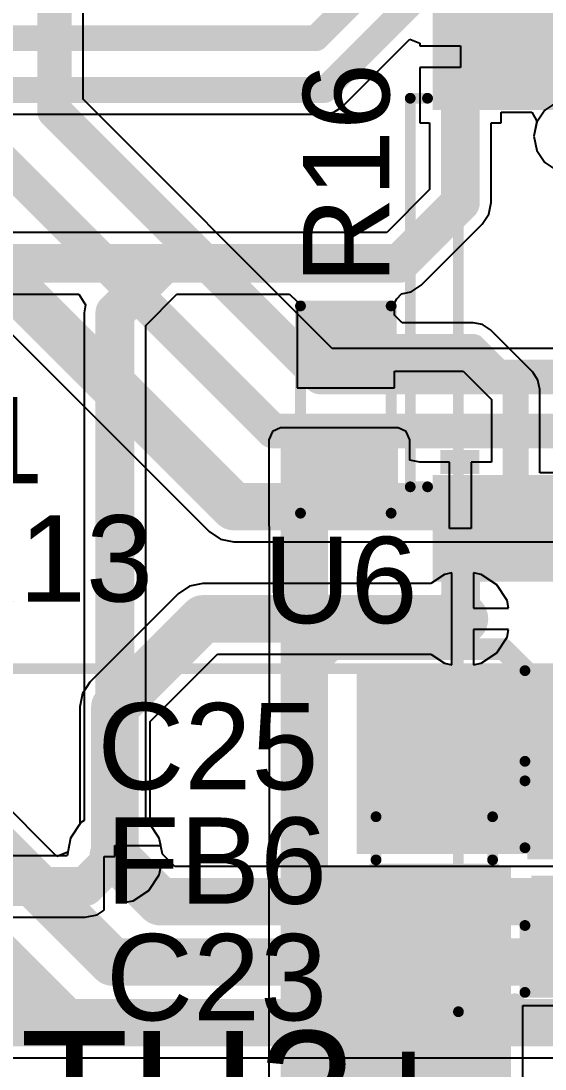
# Model space of a CAD drawing. Header units: millimetres. Extents: x -0.26 to 4.68, y -0.29 to 2.93.
# Drawn here: x 2.7613 to 3.0041, y 0.4534 to 0.939 of the extents above; entities that cross this region are included whole.
import ezdxf

# ---------------------------------------------------------------- set-up
doc = ezdxf.new("R2010")
doc.units = ezdxf.units.MM
doc.header["$MEASUREMENT"] = 0
for name, color, linetype in [('BottomLayer', 5, 'Continuous'), ('BottomSolder', 6, 'Continuous'), ('Mechanical1', 6, 'Continuous'), ('TopLayer', 1, 'Continuous'), ('TopOverlay', 2, 'Continuous'), ('TopPaste', 8, 'Continuous'), ('TopSolder', 216, 'Continuous'), ('ViaHoleLayer', 16, 'Continuous')]:
    doc.layers.add(name, color=color, linetype=linetype)
doc.styles.add('Arial', font='arial.ttf', dxfattribs={"height": 0.2})

# ---------------------------------------------------------------- blocks, each defined once
blk = doc.blocks.new('14_TSSOP_31')
at = {"layer": 'TopLayer'}
for points in [[(-0.12992, 0.08563), (-0.08858, 0.08563), (-0.08858, 0.06791), (-0.12992, 0.06791)], [(0.08858, 0.08563), (0.12992, 0.08563), (0.12992, 0.06791), (0.08858, 0.06791)], [(-0.12992, 0.06004), (-0.08858, 0.06004), (-0.08858, 0.04232), (-0.12992, 0.04232)], [(0.08858, 0.06004), (0.12992, 0.06004), (0.12992, 0.04232), (0.08858, 0.04232)], [(-0.12992, 0.03445), (-0.08858, 0.03445), (-0.08858, 0.01673), (-0.12992, 0.01673)], [(0.08858, 0.03445), (0.12992, 0.03445), (0.12992, 0.01673), (0.08858, 0.01673)], [(-0.12992, 0.00886), (-0.08858, 0.00886), (-0.08858, -0.00886), (-0.12992, -0.00886)], [(0.08858, 0.00886), (0.12992, 0.00886), (0.12992, -0.00886), (0.08858, -0.00886)], [(-0.12992, -0.01673), (-0.08858, -0.01673), (-0.08858, -0.03445), (-0.12992, -0.03445)], [(0.08858, -0.01673), (0.12992, -0.01673), (0.12992, -0.03445), (0.08858, -0.03445)], [(-0.12992, -0.04232), (-0.08858, -0.04232), (-0.08858, -0.06004), (-0.12992, -0.06004)], [(0.08858, -0.04232), (0.12992, -0.04232), (0.12992, -0.06004), (0.08858, -0.06004)], [(-0.12992, -0.06791), (-0.08858, -0.06791), (-0.08858, -0.08563), (-0.12992, -0.08563)], [(0.08858, -0.06791), (0.12992, -0.06791), (0.12992, -0.08563), (0.08858, -0.08563)]]:
    blk.add_hatch(color=1, dxfattribs=at).paths.add_polyline_path(points)
at = {"layer": 'TopOverlay'}
blk.add_hatch(color=2, dxfattribs=at).paths.add_polyline_path([(-0.084, 0.068), (-0.073, 0.068), (-0.073, 0.086), (-0.084, 0.086)])
at = {"layer": 'TopPaste'}
for points in [[(-0.12992, 0.08563), (-0.08858, 0.08563), (-0.08858, 0.06791), (-0.12992, 0.06791)], [(0.08858, 0.08563), (0.12992, 0.08563), (0.12992, 0.06791), (0.08858, 0.06791)], [(-0.12992, 0.06004), (-0.08858, 0.06004), (-0.08858, 0.04232), (-0.12992, 0.04232)], [(0.08858, 0.06004), (0.12992, 0.06004), (0.12992, 0.04232), (0.08858, 0.04232)], [(-0.12992, 0.03445), (-0.08858, 0.03445), (-0.08858, 0.01673), (-0.12992, 0.01673)], [(0.08858, 0.03445), (0.12992, 0.03445), (0.12992, 0.01673), (0.08858, 0.01673)], [(-0.12992, 0.00886), (-0.08858, 0.00886), (-0.08858, -0.00886), (-0.12992, -0.00886)], [(0.08858, 0.00886), (0.12992, 0.00886), (0.12992, -0.00886), (0.08858, -0.00886)], [(-0.12992, -0.01673), (-0.08858, -0.01673), (-0.08858, -0.03445), (-0.12992, -0.03445)], [(0.08858, -0.01673), (0.12992, -0.01673), (0.12992, -0.03445), (0.08858, -0.03445)], [(-0.12992, -0.04232), (-0.08858, -0.04232), (-0.08858, -0.06004), (-0.12992, -0.06004)], [(0.08858, -0.04232), (0.12992, -0.04232), (0.12992, -0.06004), (0.08858, -0.06004)], [(-0.12992, -0.06791), (-0.08858, -0.06791), (-0.08858, -0.08563), (-0.12992, -0.08563)], [(0.08858, -0.06791), (0.12992, -0.06791), (0.12992, -0.08563), (0.08858, -0.08563)]]:
    blk.add_hatch(color=8, dxfattribs=at).paths.add_polyline_path(points)
at = {"layer": 'TopSolder'}
for points in [[(-0.13392, 0.08963), (-0.08458, 0.08963), (-0.08458, 0.06391), (-0.13392, 0.06391)], [(0.08458, 0.08963), (0.13392, 0.08963), (0.13392, 0.06391), (0.08458, 0.06391)], [(-0.13392, 0.06404), (-0.08458, 0.06404), (-0.08458, 0.03832), (-0.13392, 0.03832)], [(0.08458, 0.06404), (0.13392, 0.06404), (0.13392, 0.03832), (0.08458, 0.03832)], [(-0.13392, 0.03845), (-0.08458, 0.03845), (-0.08458, 0.01273), (-0.13392, 0.01273)], [(0.08458, 0.03845), (0.13392, 0.03845), (0.13392, 0.01273), (0.08458, 0.01273)], [(-0.13392, 0.01286), (-0.08458, 0.01286), (-0.08458, -0.01286), (-0.13392, -0.01286)], [(0.08458, 0.01286), (0.13392, 0.01286), (0.13392, -0.01286), (0.08458, -0.01286)], [(-0.13392, -0.01273), (-0.08458, -0.01273), (-0.08458, -0.03845), (-0.13392, -0.03845)], [(0.08458, -0.01273), (0.13392, -0.01273), (0.13392, -0.03845), (0.08458, -0.03845)], [(-0.13392, -0.03832), (-0.08458, -0.03832), (-0.08458, -0.06404), (-0.13392, -0.06404)], [(0.08458, -0.03832), (0.13392, -0.03832), (0.13392, -0.06404), (0.08458, -0.06404)], [(-0.13392, -0.06391), (-0.08458, -0.06391), (-0.08458, -0.08963), (-0.13392, -0.08963)], [(0.08458, -0.06391), (0.13392, -0.06391), (0.13392, -0.08963), (0.08458, -0.08963)]]:
    blk.add_hatch(color=216, dxfattribs=at).paths.add_polyline_path(points)
at = {"layer": 'TopOverlay'}
for points, const_width in [([(-0.09, 0.1), (-0.09, 0.092)], 0.005), ([(-0.09, 0.1), (0.09, 0.1)], 0.005), ([(0.09, 0.1), (0.09, 0.092)], 0.005), ([(-0.141, 0.082), (-0.141, 0.072)], 0.00787), ([(-0.141, 0.082), (-0.136, 0.077)], 0.00787), ([(-0.136, 0.077), (-0.141, 0.072)], 0.00787), ([(-0.09, -0.092), (-0.09, -0.1)], 0.005), ([(0.09, -0.092), (0.09, -0.1)], 0.005), ([(-0.09, -0.1), (0.09, -0.1)], 0.005)]:
    blk.add_lwpolyline(points, dxfattribs=dict(at, const_width=const_width))
for points, const_width in [([(-0.09125, 0.1, 1), (-0.08875, 0.1, 1)], 0.0025), ([(-0.09125, 0.1, 1), (-0.08875, 0.1, 1)], 0.0025), ([(0.08875, 0.1, 1), (0.09125, 0.1, 1)], 0.0025), ([(0.08875, 0.1, 1), (0.09125, 0.1, 1)], 0.0025), ([(-0.09125, 0.092, 1), (-0.08875, 0.092, 1)], 0.0025), ([(0.08875, 0.092, 1), (0.09125, 0.092, 1)], 0.0025), ([(-0.14297, 0.082, 1), (-0.13903, 0.082, 1)], 0.00394), ([(-0.14297, 0.082, 1), (-0.13903, 0.082, 1)], 0.00394), ([(-0.13797, 0.077, 1), (-0.13403, 0.077, 1)], 0.00394), ([(-0.13797, 0.077, 1), (-0.13403, 0.077, 1)], 0.00394), ([(-0.14297, 0.072, 1), (-0.13903, 0.072, 1)], 0.00394), ([(-0.14297, 0.072, 1), (-0.13903, 0.072, 1)], 0.00394), ([(-0.09125, -0.092, 1), (-0.08875, -0.092, 1)], 0.0025), ([(0.08875, -0.092, 1), (0.09125, -0.092, 1)], 0.0025), ([(-0.09125, -0.1, 1), (-0.08875, -0.1, 1)], 0.0025), ([(-0.09125, -0.1, 1), (-0.08875, -0.1, 1)], 0.0025), ([(0.08875, -0.1, 1), (0.09125, -0.1, 1)], 0.0025), ([(0.08875, -0.1, 1), (0.09125, -0.1, 1)], 0.0025)]:
    blk.add_lwpolyline(points, format="xyb", close=True, dxfattribs=dict(at, const_width=const_width))
blk = doc.blocks.new('R___0603_67')
at = {"layer": 'TopLayer'}
for points in [[(-0.015, 0.0175), (-0.015, -0.0175), (-0.045, -0.0175), (-0.045, 0.0175)], [(0.045, 0.0175), (0.045, -0.0175), (0.015, -0.0175), (0.015, 0.0175)]]:
    blk.add_hatch(color=1, dxfattribs=at).paths.add_polyline_path(points)
at = {"layer": 'TopPaste'}
for points in [[(-0.015, 0.0175), (-0.015, -0.0175), (-0.045, -0.0175), (-0.045, 0.0175)], [(0.045, 0.0175), (0.045, -0.0175), (0.015, -0.0175), (0.015, 0.0175)]]:
    blk.add_hatch(color=8, dxfattribs=at).paths.add_polyline_path(points)
at = {"layer": 'TopSolder'}
for points in [[(-0.011, 0.0215), (-0.011, -0.0215), (-0.049, -0.0215), (-0.049, 0.0215)], [(0.049, 0.0215), (0.049, -0.0215), (0.011, -0.0215), (0.011, 0.0215)]]:
    blk.add_hatch(color=216, dxfattribs=at).paths.add_polyline_path(points)
at = {"layer": 'TopOverlay', "const_width": 0.005}
for points in [[(-0.048, 0.021), (-0.048, -0.021)], [(-0.048, 0.021), (0.048, 0.021)], [(0.048, 0.021), (0.048, -0.021)], [(-0.048, -0.021), (0.048, -0.021)]]:
    blk.add_lwpolyline(points, dxfattribs=at)
at = {"layer": 'TopOverlay', "const_width": 0.0025}
for points in [[(-0.04925, 0.021, 1), (-0.04675, 0.021, 1)], [(-0.04925, 0.021, 1), (-0.04675, 0.021, 1)], [(0.04675, 0.021, 1), (0.04925, 0.021, 1)], [(0.04675, 0.021, 1), (0.04925, 0.021, 1)], [(-0.04925, -0.021, 1), (-0.04675, -0.021, 1)], [(-0.04925, -0.021, 1), (-0.04675, -0.021, 1)], [(0.04675, -0.021, 1), (0.04925, -0.021, 1)], [(0.04675, -0.021, 1), (0.04925, -0.021, 1)]]:
    blk.add_lwpolyline(points, format="xyb", close=True, dxfattribs=at)
blk = doc.blocks.new('ZIO_101954_95')
at = {"layer": 'Mechanical1', "const_width": 0.005}
for points in [[(0.719, -1.74), (0.719, 0.057)], [(-0.719, -1.74), (0.719, -1.74)]]:
    blk.add_lwpolyline(points, dxfattribs=at)
at = {"layer": 'Mechanical1', "const_width": 0.0025}
blk.add_lwpolyline([(0.71775, -1.74, 1), (0.72025, -1.74, 1)], format="xyb", close=True, dxfattribs=at)
blk.add_lwpolyline([(0.71775, -1.74, 1), (0.72025, -1.74, 1)], format="xyb", close=True, dxfattribs=at)
blk = doc.blocks.new('1_5_____RGB_OLED_97')
at = {"layer": 'Mechanical1', "const_width": 0.005}
blk.add_lwpolyline([(-0.74, 0.11), (-0.74, -1.666)], dxfattribs=at)
blk = doc.blocks.new('I___0805_113')
at = {"layer": 'TopLayer'}
for points in [[(-0.06299, 0.02598), (-0.01575, 0.02598), (-0.01575, -0.02598), (-0.06299, -0.02598)], [(0.01575, 0.02598), (0.06299, 0.02598), (0.06299, -0.02598), (0.01575, -0.02598)]]:
    blk.add_hatch(color=1, dxfattribs=at).paths.add_polyline_path(points)
at = {"layer": 'TopPaste'}
for points in [[(-0.06299, 0.02598), (-0.01575, 0.02598), (-0.01575, -0.02598), (-0.06299, -0.02598)], [(0.01575, 0.02598), (0.06299, 0.02598), (0.06299, -0.02598), (0.01575, -0.02598)]]:
    blk.add_hatch(color=8, dxfattribs=at).paths.add_polyline_path(points)
at = {"layer": 'TopSolder'}
for points in [[(-0.06699, 0.02998), (-0.01175, 0.02998), (-0.01175, -0.02998), (-0.06699, -0.02998)], [(0.01175, 0.02998), (0.06699, 0.02998), (0.06699, -0.02998), (0.01175, -0.02998)]]:
    blk.add_hatch(color=216, dxfattribs=at).paths.add_polyline_path(points)
at = {"layer": 'TopOverlay', "const_width": 0.005}
for points in [[(-0.01, 0.027), (0.01, 0.027)], [(-0.01, -0.027), (0.01, -0.027)]]:
    blk.add_lwpolyline(points, dxfattribs=at)
at = {"layer": 'TopOverlay', "const_width": 0.0025}
for points in [[(-0.01125, 0.027, 1), (-0.00875, 0.027, 1)], [(0.00875, 0.027, 1), (0.01125, 0.027, 1)], [(-0.01125, -0.027, 1), (-0.00875, -0.027, 1)], [(0.00875, -0.027, 1), (0.01125, -0.027, 1)]]:
    blk.add_lwpolyline(points, format="xyb", close=True, dxfattribs=at)
blk = doc.blocks.new('C___0603_176')
at = {"layer": 'TopLayer'}
for points in [[(-0.015, 0.0175), (-0.015, -0.0175), (-0.045, -0.0175), (-0.045, 0.0175)], [(0.045, 0.0175), (0.045, -0.0175), (0.015, -0.0175), (0.015, 0.0175)]]:
    blk.add_hatch(color=1, dxfattribs=at).paths.add_polyline_path(points)
at = {"layer": 'TopPaste'}
for points in [[(-0.015, 0.0175), (-0.015, -0.0175), (-0.045, -0.0175), (-0.045, 0.0175)], [(0.045, 0.0175), (0.045, -0.0175), (0.015, -0.0175), (0.015, 0.0175)]]:
    blk.add_hatch(color=8, dxfattribs=at).paths.add_polyline_path(points)
at = {"layer": 'TopSolder'}
for points in [[(-0.01264, 0.01986), (-0.01264, -0.01986), (-0.04736, -0.01986), (-0.04736, 0.01986)], [(0.04736, 0.01986), (0.04736, -0.01986), (0.01264, -0.01986), (0.01264, 0.01986)]]:
    blk.add_hatch(color=216, dxfattribs=at).paths.add_polyline_path(points)
at = {"layer": 'TopOverlay', "const_width": 0.005}
for points in [[(-0.049, 0.021), (-0.018, 0.021)], [(-0.049, -0.021), (-0.049, 0.021)], [(0.018, 0.021), (0.049, 0.021)], [(0.049, -0.021), (0.049, 0.021)], [(-0.049, -0.021), (-0.018, -0.021)], [(0.018, -0.021), (0.049, -0.021)]]:
    blk.add_lwpolyline(points, dxfattribs=at)
at = {"layer": 'TopOverlay', "const_width": 0.0025}
for points in [[(-0.05025, 0.021, 1), (-0.04775, 0.021, 1)], [(-0.05025, 0.021, 1), (-0.04775, 0.021, 1)], [(-0.01925, 0.021, 1), (-0.01675, 0.021, 1)], [(0.01675, 0.021, 1), (0.01925, 0.021, 1)], [(0.04775, 0.021, 1), (0.05025, 0.021, 1)], [(0.04775, 0.021, 1), (0.05025, 0.021, 1)], [(-0.05025, -0.021, 1), (-0.04775, -0.021, 1)], [(-0.05025, -0.021, 1), (-0.04775, -0.021, 1)], [(-0.01925, -0.021, 1), (-0.01675, -0.021, 1)], [(0.01675, -0.021, 1), (0.01925, -0.021, 1)], [(0.04775, -0.021, 1), (0.05025, -0.021, 1)], [(0.04775, -0.021, 1), (0.05025, -0.021, 1)]]:
    blk.add_lwpolyline(points, format="xyb", close=True, dxfattribs=at)
blk = doc.blocks.new('C___0603_178')
at = {"layer": 'TopLayer'}
for points in [[(-0.015, 0.0175), (-0.015, -0.0175), (-0.045, -0.0175), (-0.045, 0.0175)], [(0.045, 0.0175), (0.045, -0.0175), (0.015, -0.0175), (0.015, 0.0175)]]:
    blk.add_hatch(color=1, dxfattribs=at).paths.add_polyline_path(points)
at = {"layer": 'TopPaste'}
for points in [[(-0.015, 0.0175), (-0.015, -0.0175), (-0.045, -0.0175), (-0.045, 0.0175)], [(0.045, 0.0175), (0.045, -0.0175), (0.015, -0.0175), (0.015, 0.0175)]]:
    blk.add_hatch(color=8, dxfattribs=at).paths.add_polyline_path(points)
at = {"layer": 'TopSolder'}
for points in [[(-0.01264, 0.01986), (-0.01264, -0.01986), (-0.04736, -0.01986), (-0.04736, 0.01986)], [(0.04736, 0.01986), (0.04736, -0.01986), (0.01264, -0.01986), (0.01264, 0.01986)]]:
    blk.add_hatch(color=216, dxfattribs=at).paths.add_polyline_path(points)
at = {"layer": 'TopOverlay', "const_width": 0.005}
for points in [[(-0.049, 0.021), (-0.049, -0.021)], [(-0.049, 0.021), (-0.018, 0.021)], [(0.018, 0.021), (0.049, 0.021)], [(0.049, 0.021), (0.049, -0.021)], [(-0.049, -0.021), (-0.018, -0.021)], [(0.018, -0.021), (0.049, -0.021)]]:
    blk.add_lwpolyline(points, dxfattribs=at)
at = {"layer": 'TopOverlay', "const_width": 0.0025}
for points in [[(-0.05025, 0.021, 1), (-0.04775, 0.021, 1)], [(-0.05025, 0.021, 1), (-0.04775, 0.021, 1)], [(-0.01925, 0.021, 1), (-0.01675, 0.021, 1)], [(0.01675, 0.021, 1), (0.01925, 0.021, 1)], [(0.04775, 0.021, 1), (0.05025, 0.021, 1)], [(0.04775, 0.021, 1), (0.05025, 0.021, 1)], [(-0.05025, -0.021, 1), (-0.04775, -0.021, 1)], [(-0.05025, -0.021, 1), (-0.04775, -0.021, 1)], [(-0.01925, -0.021, 1), (-0.01675, -0.021, 1)], [(0.01675, -0.021, 1), (0.01925, -0.021, 1)], [(0.04775, -0.021, 1), (0.05025, -0.021, 1)], [(0.04775, -0.021, 1), (0.05025, -0.021, 1)]]:
    blk.add_lwpolyline(points, format="xyb", close=True, dxfattribs=at)

msp = doc.modelspace()

# ---------------------------------------------------------------- hatches: boundary and pattern name
at = {"layer": 'BottomLayer'}
h = msp.add_hatch(color=5, dxfattribs=at)
edge = h.paths.add_edge_path()
edge.add_arc((2.966, 0.662), 0.01181, 0, 360)
h = msp.add_hatch(color=5, dxfattribs=at)
edge = h.paths.add_edge_path()
edge.add_arc((2.80482, 0.55195), 0.01181, 0, 360)
at = {"layer": 'BottomSolder'}
h = msp.add_hatch(color=6, dxfattribs=at)
edge = h.paths.add_edge_path()
edge.add_arc((2.966, 0.662), 0.00591, 0, 360)
h = msp.add_hatch(color=6, dxfattribs=at)
edge = h.paths.add_edge_path()
edge.add_arc((2.80482, 0.55195), 0.00591, 0, 360)
at = {"layer": 'TopLayer'}
for points in [[(2.88162, 0.705), (2.936, 0.705), (2.936, 0.745), (2.88162, 0.745)], [(3.03787, 0.637), (2.91687, 0.637), (2.91687, 0.553), (3.03787, 0.553)], [(2.98842, 0.54695), (2.88162, 0.54695), (2.88162, 0.29895), (2.98842, 0.29895)], [(2.99782, 0.48895), (3.09382, 0.48895), (3.09382, 0.543), (2.99782, 0.543)]]:
    msp.add_hatch(color=1, dxfattribs=at).paths.add_polyline_path(points)
h = msp.add_hatch(color=1, dxfattribs=at)
edge = h.paths.add_edge_path()
edge.add_arc((2.966, 0.662), 0.01181, 0, 360)
h = msp.add_hatch(color=1, dxfattribs=at)
edge = h.paths.add_edge_path()
edge.add_arc((2.80482, 0.55195), 0.01181, 0, 360)
at = {"layer": 'TopSolder'}
h = msp.add_hatch(color=216, dxfattribs=at)
edge = h.paths.add_edge_path()
edge.add_arc((2.966, 0.662), 0.00591, 0, 360)
h = msp.add_hatch(color=216, dxfattribs=at)
edge = h.paths.add_edge_path()
edge.add_arc((2.80482, 0.55195), 0.00591, 0, 360)
at = {"layer": 'ViaHoleLayer'}
h = msp.add_hatch(color=16, dxfattribs=at)
edge = h.paths.add_edge_path()
edge.add_arc((2.966, 0.662), 0.00591, 0, 360)
h = msp.add_hatch(color=16, dxfattribs=at)
edge = h.paths.add_edge_path()
edge.add_arc((2.80482, 0.55195), 0.00591, 0, 360)

# ---------------------------------------------------------------- linework, layer by layer
at = {"layer": 'BottomLayer'}
for p, q in [((2.79008, 0.90267), (2.79008, 1.09153)), ((2.90549, 0.78725), (2.79008, 0.90267)), ((3.00953, 0.90138), (3.00397, 0.89766)), ((3.00397, 0.89766), (3.00026, 0.8921)), ((3.00026, 0.8921), (2.99895, 0.88554)), ((2.99895, 0.88554), (3.00026, 0.87898)), ((3.00026, 0.87898), (3.00397, 0.87342)), ((3.00397, 0.87342), (3.00488, 0.87282)), ((2.70993, 0.841), (2.84846, 0.70246)), ((3.02706, 0.78725), (2.90549, 0.78725)), ((2.84846, 0.70246), (2.85376, 0.69893)), ((2.85376, 0.69893), (2.86, 0.69769)), ((2.86, 0.69769), (3.24984, 0.69769)), ((2.95749, 0.68255), (2.95116, 0.67831)), ((2.961, 0.68324), (2.95749, 0.68255)), ((2.961, 0.662), (2.961, 0.68324)), ((2.97451, 0.68255), (2.971, 0.68324)), ((2.971, 0.68324), (2.971, 0.667)), ((2.98172, 0.67772), (2.97451, 0.68255)), ((2.83941, 0.67707), (2.83412, 0.67354)), ((2.84565, 0.67831), (2.83941, 0.67707)), ((2.95116, 0.67831), (2.84565, 0.67831)), ((2.98655, 0.67051), (2.98172, 0.67772)), ((2.83412, 0.67354), (2.79329, 0.63271)), ((2.98724, 0.667), (2.98655, 0.67051)), ((2.971, 0.667), (2.98724, 0.667)), ((2.961, 0.64076), (2.961, 0.662)), ((2.98724, 0.657), (2.971, 0.657)), ((2.971, 0.657), (2.971, 0.64076)), ((2.98655, 0.65349), (2.98724, 0.657)), ((2.98172, 0.64628), (2.98655, 0.65349)), ((2.97451, 0.64145), (2.98172, 0.64628)), ((2.82114, 0.61441), (2.85241, 0.64569)), ((2.85241, 0.64569), (2.95116, 0.64569)), ((2.95116, 0.64569), (2.95749, 0.64145)), ((2.95749, 0.64145), (2.961, 0.64076)), ((2.971, 0.64076), (2.97451, 0.64145)), ((2.79329, 0.63271), (2.78975, 0.62741)), ((2.78975, 0.62741), (2.78851, 0.62117)), ((2.77787, 0.55197), (2.70531, 0.62453)), ((2.78851, 0.62117), (2.78851, 0.56679)), ((2.82114, 0.56679), (2.82114, 0.61441)), ((2.78851, 0.56679), (2.78428, 0.56046)), ((2.82537, 0.56046), (2.82114, 0.56679)), ((2.78428, 0.56046), (2.78298, 0.55393)), ((2.82685, 0.55299), (2.82537, 0.56046)), ((2.78298, 0.55393), (2.77787, 0.55197)), ((2.83253, 0.54731), (2.82685, 0.55299)), ((3.03116, 0.54731), (2.83253, 0.54731)), ((2.0029, 0.45864), (3.22484, 0.45864))]:
    msp.add_line(p, q, dxfattribs=at)
for points, const_width in [([(2.77682, 0.89718), (2.77682, 1.10195)], 0.016), ([(2.77682, 0.89718), (2.9, 0.774)], 0.016), ([(2.74482, 0.88218), (2.878, 0.749)], 0.016), ([(2.71682, 0.85718), (2.86, 0.714)], 0.022), ([(2.9, 0.774), (3.355, 0.774)], 0.016), ([(2.878, 0.749), (3.056, 0.749)], 0.016), ([(2.86, 0.714), (3.254, 0.714)], 0.022), ([(2.80482, 0.62117), (2.84565, 0.662)], 0.022), ([(2.84565, 0.662), (2.966, 0.662)], 0.022), ([(2.80482, 0.55195), (2.80482, 0.62117)], 0.022), ([(2.689, 0.61777), (2.80377, 0.503)], 0.022), ([(2.659, 0.59813), (2.78218, 0.47495)], 0.022), ([(2.80482, 0.55195), (2.82577, 0.531)], 0.022), ([(2.82577, 0.531), (3.046, 0.531)], 0.022), ([(2.80377, 0.503), (3.44687, 0.503)], 0.022), ([(2.69319, 0.47495), (2.78218, 0.47495)], 0.022), ([(2.78218, 0.47495), (3.229, 0.47495)], 0.022)]:
    msp.add_lwpolyline(points, dxfattribs=dict(at, const_width=const_width))
for points, const_width in [([(2.77282, 0.89718, 1), (2.78082, 0.89718, 1)], 0.008), ([(2.77282, 0.89718, 1), (2.78082, 0.89718, 1)], 0.008), ([(2.896, 0.774, 1), (2.904, 0.774, 1)], 0.008), ([(2.896, 0.774, 1), (2.904, 0.774, 1)], 0.008), ([(2.874, 0.749, 1), (2.882, 0.749, 1)], 0.008), ([(2.874, 0.749, 1), (2.882, 0.749, 1)], 0.008), ([(2.8545, 0.714, 1), (2.8655, 0.714, 1)], 0.011), ([(2.8545, 0.714, 1), (2.8655, 0.714, 1)], 0.011), ([(2.84015, 0.662, 1), (2.85115, 0.662, 1)], 0.011), ([(2.84015, 0.662, 1), (2.85115, 0.662, 1)], 0.011), ([(2.9605, 0.662, 1), (2.9715, 0.662, 1)], 0.011), ([(2.79932, 0.62117, 1), (2.81032, 0.62117, 1)], 0.011), ([(2.79932, 0.62117, 1), (2.81032, 0.62117, 1)], 0.011), ([(2.79932, 0.55195, 1), (2.81032, 0.55195, 1)], 0.011), ([(2.79932, 0.55195, 1), (2.81032, 0.55195, 1)], 0.011), ([(2.82027, 0.531, 1), (2.83127, 0.531, 1)], 0.011), ([(2.82027, 0.531, 1), (2.83127, 0.531, 1)], 0.011), ([(2.79827, 0.503, 1), (2.80927, 0.503, 1)], 0.011), ([(2.79827, 0.503, 1), (2.80927, 0.503, 1)], 0.011), ([(2.77668, 0.47495, 1), (2.78768, 0.47495, 1)], 0.011), ([(2.77668, 0.47495, 1), (2.78768, 0.47495, 1)], 0.011), ([(2.77668, 0.47495, 1), (2.78768, 0.47495, 1)], 0.011)]:
    msp.add_lwpolyline(points, format="xyb", close=True, dxfattribs=dict(at, const_width=const_width))
at = {"layer": 'TopLayer'}
for p, q in [((2.90993, 0.89907), (2.94143, 0.93057)), ((2.94143, 0.93057), (2.94605, 0.92866)), ((2.94605, 0.92866), (2.94605, 0.92741)), ((2.94605, 0.92741), (2.96491, 0.92741)), ((2.96491, 0.92741), (2.96491, 0.91741)), ((2.96491, 0.91741), (2.94605, 0.91741)), ((2.94605, 0.91741), (2.94605, 0.89174)), ((2.90629, 0.89664), (2.90993, 0.89907)), ((2.669, 0.89578), (2.902, 0.89578)), ((2.902, 0.89578), (2.90629, 0.89664)), ((2.902, 0.89578), (2.902, 0.89578)), ((2.98377, 0.89174), (2.98377, 0.89674)), ((2.98377, 0.89674), (2.99805, 0.89674)), ((2.99805, 0.89674), (3.00012, 0.89287)), ((2.94605, 0.89174), (2.95064, 0.89174)), ((2.95064, 0.89174), (2.95064, 0.86082)), ((2.97919, 0.85491), (2.97919, 0.89174)), ((2.97919, 0.89174), (2.98377, 0.89174)), ((3.00019, 0.89174), (2.99895, 0.88554)), ((3.00012, 0.89287), (3.00019, 0.89174)), ((2.99895, 0.88554), (3.00026, 0.87898)), ((3.00026, 0.87898), (3.00397, 0.87342)), ((3.00397, 0.87342), (3.00953, 0.86971)), ((2.95064, 0.86082), (2.93078, 0.84096)), ((2.9781, 0.84945), (2.97919, 0.85491)), ((2.94678, 0.8166), (2.97501, 0.84482)), ((2.97501, 0.84482), (2.9781, 0.84945)), ((2.97501, 0.84482), (2.97501, 0.84482)), ((2.82769, 0.84096), (2.73369, 0.84096)), ((2.93078, 0.84096), (2.82769, 0.84096)), ((2.82769, 0.84096), (2.82769, 0.84096)), ((2.82769, 0.84096), (2.82769, 0.84096)), ((2.94215, 0.8135), (2.94678, 0.8166)), ((2.7396, 0.81242), (2.78817, 0.81242)), ((2.78817, 0.81242), (2.79126, 0.80742)), ((2.8191, 0.79791), (2.8336, 0.81242)), ((2.8336, 0.81242), (2.88576, 0.81242)), ((2.88576, 0.81242), (2.88932, 0.80895)), ((2.93547, 0.81022), (2.93759, 0.81259)), ((2.93759, 0.81259), (2.94215, 0.8135)), ((2.79126, 0.80742), (2.79055, 0.80382)), ((2.88932, 0.80895), (2.88932, 0.80742)), ((2.88932, 0.80742), (2.88932, 0.76895)), ((2.93432, 0.80818), (2.93547, 0.81022)), ((2.93432, 0.8027), (2.93432, 0.80818)), ((2.79055, 0.80382), (2.79055, 0.80382)), ((2.79055, 0.80382), (2.79055, 0.56864)), ((2.93786, 0.79916), (2.93432, 0.8027)), ((2.8191, 0.56864), (2.8191, 0.79791)), ((2.97086, 0.79916), (2.93786, 0.79916)), ((2.97087, 0.79916), (2.97086, 0.79916)), ((2.97516, 0.79831), (2.97087, 0.79916)), ((2.9788, 0.79588), (2.97516, 0.79831)), ((2.99843, 0.77624), (2.9788, 0.79588)), ((2.93432, 0.76895), (2.93432, 0.77673)), ((2.93432, 0.77673), (2.96622, 0.77673)), ((2.96622, 0.77673), (2.97929, 0.76367)), ((3.00086, 0.7726), (2.99843, 0.77624)), ((2.99843, 0.77624), (2.99843, 0.77624)), ((3.00172, 0.76831), (3.00086, 0.7726)), ((2.88932, 0.76895), (2.93432, 0.76895)), ((3.00172, 0.72958), (3.00172, 0.76831)), ((2.97929, 0.76367), (2.97929, 0.73458)), ((2.8778, 0.74883), (2.87621, 0.745)), ((2.88162, 0.75041), (2.8778, 0.74883)), ((2.936, 0.75041), (2.88162, 0.75041)), ((2.93983, 0.74883), (2.936, 0.75041)), ((2.94141, 0.745), (2.93983, 0.74883)), ((2.87621, 0.745), (2.87621, 0.705)), ((2.94141, 0.73544), (2.94141, 0.745)), ((2.94605, 0.73458), (2.94141, 0.73544)), ((2.95991, 0.73458), (2.94605, 0.73458)), ((2.94605, 0.73458), (2.94605, 0.73458)), ((2.95991, 0.70391), (2.95991, 0.73458)), ((2.97929, 0.73458), (2.96991, 0.73458)), ((2.96991, 0.73458), (2.96991, 0.70391)), ((3.04581, 0.72958), (3.00172, 0.72958)), ((2.87621, 0.705), (2.87631, 0.70476)), ((2.87631, 0.70476), (2.87631, 0.54719)), ((2.96991, 0.70391), (2.95991, 0.70391)), ((2.79055, 0.56864), (2.7891, 0.56767)), ((2.82055, 0.56767), (2.8191, 0.56864)), ((2.7891, 0.56767), (2.78428, 0.56046)), ((2.82537, 0.56046), (2.82055, 0.56767)), ((2.78428, 0.56046), (2.78265, 0.55227)), ((2.82607, 0.55695), (2.82537, 0.56046)), ((2.80482, 0.55195), (2.80482, 0.55695)), ((2.80482, 0.55695), (2.82607, 0.55695)), ((2.78265, 0.55227), (2.60891, 0.55227)), ((2.79982, 0.52697), (2.79982, 0.55195)), ((2.79982, 0.55195), (2.80482, 0.55195)), ((2.82607, 0.54695), (2.80982, 0.54695)), ((2.80982, 0.54695), (2.80982, 0.5307)), ((2.82537, 0.54344), (2.82607, 0.54695)), ((2.87631, 0.54719), (2.87621, 0.54695)), ((2.87621, 0.54695), (2.87621, 0.29895)), ((2.82055, 0.53622), (2.82537, 0.54344)), ((2.81333, 0.5314), (2.82055, 0.53622)), ((2.80982, 0.5307), (2.81333, 0.5314)), ((2.79112, 0.52373), (2.79659, 0.52481)), ((2.79659, 0.52481), (2.79982, 0.52697)), ((2.603, 0.52373), (2.79112, 0.52373)), ((2.79112, 0.52373), (2.79112, 0.52373)), ((2.99383, 0.29895), (2.99383, 0.48295)), ((2.99383, 0.48295), (3.01082, 0.48295))]:
    msp.add_line(p, q, dxfattribs=at)
for points, const_width in [([(2.898, 0.931), (2.952, 0.985)], 0.012), ([(2.902, 0.907), (2.959, 0.964)], 0.012), ([(2.678, 0.931), (2.898, 0.931)], 0.012), ([(2.96491, 0.85491), (2.96491, 0.92241)], 0.018), ([(2.669, 0.907), (2.902, 0.907)], 0.012), ([(2.93669, 0.82669), (2.96491, 0.85491)], 0.018), ([(2.73369, 0.82669), (2.82769, 0.82669)], 0.018), ([(2.80482, 0.80382), (2.82769, 0.82669)], 0.018), ([(2.82769, 0.82669), (2.93669, 0.82669)], 0.018), ([(2.80482, 0.55195), (2.80482, 0.80382)], 0.018), ([(2.91187, 0.78795), (2.97087, 0.78795)], 0.012), ([(2.97087, 0.78795), (2.9905, 0.76831)], 0.012), ([(2.9905, 0.69091), (2.9905, 0.76831)], 0.012), ([(2.90932, 0.72895), (2.91182, 0.72895)], 0.022), ([(2.89262, 0.53595), (2.89262, 0.71263)], 0.022), ([(2.96491, 0.70391), (2.96505, 0.70376)], 0.018), ([(2.96505, 0.66295), (2.96505, 0.70376)], 0.018), ([(2.96505, 0.66295), (2.966, 0.662)], 0.018), ([(2.79112, 0.538), (2.80442, 0.55129)], 0.018), ([(2.80482, 0.55139), (2.80482, 0.55195)], 0.018), ([(2.603, 0.538), (2.79112, 0.538)], 0.018), ([(2.893, 0.53595), (2.9077, 0.52125)], 0.022)]:
    msp.add_lwpolyline(points, dxfattribs=dict(at, const_width=const_width))
for points, const_width in [([(2.895, 0.931, 1), (2.901, 0.931, 1)], 0.006), ([(2.895, 0.931, 1), (2.901, 0.931, 1)], 0.006), ([(2.96041, 0.92241, 1), (2.96941, 0.92241, 1)], 0.009), ([(2.899, 0.907, 1), (2.905, 0.907, 1)], 0.006), ([(2.899, 0.907, 1), (2.905, 0.907, 1)], 0.006), ([(2.96041, 0.85491, 1), (2.96941, 0.85491, 1)], 0.009), ([(2.96041, 0.85491, 1), (2.96941, 0.85491, 1)], 0.009), ([(2.82319, 0.82669, 1), (2.83219, 0.82669, 1)], 0.009), ([(2.82319, 0.82669, 1), (2.83219, 0.82669, 1)], 0.009), ([(2.82319, 0.82669, 1), (2.83219, 0.82669, 1)], 0.009), ([(2.93219, 0.82669, 1), (2.94119, 0.82669, 1)], 0.009), ([(2.93219, 0.82669, 1), (2.94119, 0.82669, 1)], 0.009), ([(2.80032, 0.80382, 1), (2.80932, 0.80382, 1)], 0.009), ([(2.80032, 0.80382, 1), (2.80932, 0.80382, 1)], 0.009), ([(2.90887, 0.78795, 1), (2.91487, 0.78795, 1)], 0.006), ([(2.96787, 0.78795, 1), (2.97387, 0.78795, 1)], 0.006), ([(2.96787, 0.78795, 1), (2.97387, 0.78795, 1)], 0.006), ([(2.9875, 0.76831, 1), (2.9935, 0.76831, 1)], 0.006), ([(2.9875, 0.76831, 1), (2.9935, 0.76831, 1)], 0.006), ([(2.90382, 0.72895, 1), (2.91482, 0.72895, 1)], 0.011), ([(2.90632, 0.72895, 1), (2.91732, 0.72895, 1)], 0.011), ([(2.88712, 0.71263, 1), (2.89812, 0.71263, 1)], 0.011), ([(2.96041, 0.70391, 1), (2.96941, 0.70391, 1)], 0.009), ([(2.96055, 0.70376, 1), (2.96955, 0.70376, 1)], 0.009), ([(2.96055, 0.70376, 1), (2.96955, 0.70376, 1)], 0.009), ([(2.9875, 0.69091, 1), (2.9935, 0.69091, 1)], 0.006), ([(2.96055, 0.66295, 1), (2.96955, 0.66295, 1)], 0.009), ([(2.96055, 0.66295, 1), (2.96955, 0.66295, 1)], 0.009), ([(2.9615, 0.662, 1), (2.9705, 0.662, 1)], 0.009), ([(2.79992, 0.55129, 1), (2.80892, 0.55129, 1)], 0.009), ([(2.80032, 0.55195, 1), (2.80932, 0.55195, 1)], 0.009), ([(2.80032, 0.55195, 1), (2.80932, 0.55195, 1)], 0.009), ([(2.80032, 0.55139, 1), (2.80932, 0.55139, 1)], 0.009), ([(2.78662, 0.538, 1), (2.79562, 0.538, 1)], 0.009), ([(2.78662, 0.538, 1), (2.79562, 0.538, 1)], 0.009), ([(2.88712, 0.53595, 1), (2.89812, 0.53595, 1)], 0.011), ([(2.8875, 0.53595, 1), (2.8985, 0.53595, 1)], 0.011), ([(2.9022, 0.52125, 1), (2.9132, 0.52125, 1)], 0.011)]:
    msp.add_lwpolyline(points, format="xyb", close=True, dxfattribs=dict(at, const_width=const_width))
at = {"layer": 'TopOverlay', "const_width": 0.01}
for points in [[(2.89795, 0.64), (2.90595, 0.648)], [(2.90595, 0.648), (2.98482, 0.648)], [(2.98482, 0.648), (2.99482, 0.638)], [(2.89795, 0.623), (2.89795, 0.64)], [(2.98165, 0.475), (2.99015, 0.4835)], [(2.91865, 0.475), (2.98165, 0.475)]]:
    msp.add_lwpolyline(points, dxfattribs=at)
at = {"layer": 'TopOverlay', "const_width": 0.005}
for points in [[(2.90345, 0.648, 1), (2.90845, 0.648, 1)], [(2.90345, 0.648, 1), (2.90845, 0.648, 1)], [(2.98232, 0.648, 1), (2.98732, 0.648, 1)], [(2.98232, 0.648, 1), (2.98732, 0.648, 1)], [(2.89545, 0.64, 1), (2.90045, 0.64, 1)], [(2.89545, 0.64, 1), (2.90045, 0.64, 1)], [(2.99232, 0.638, 1), (2.99732, 0.638, 1)], [(2.89545, 0.623, 1), (2.90045, 0.623, 1)], [(2.98765, 0.4835, 1), (2.99265, 0.4835, 1)], [(2.91615, 0.475, 1), (2.92115, 0.475, 1)], [(2.97915, 0.475, 1), (2.98415, 0.475, 1)], [(2.97915, 0.475, 1), (2.98415, 0.475, 1)]]:
    msp.add_lwpolyline(points, format="xyb", close=True, dxfattribs=at)

# ---------------------------------------------------------------- block references
for name, p in [('ZIO_101954_95', (2.245, 2.22)), ('C___0603_176', (3.04382, 0.617))]:
    msp.add_blockref(name, p)
at = {"rotation": 90}
for name, p in [('1_5_____RGB_OLED_97', (1.46682, 1.37895)), ('14_TSSOP_31', (3.04168, 0.81316)), ('R___0603_67', (2.91182, 0.75895)), ('I___0805_113', (2.95282, 0.56032)), ('C___0603_178', (3.01582, 0.53795))]:
    msp.add_blockref(name, p, dxfattribs=at)

# ---------------------------------------------------------------- texts
at = {"layer": 'TopOverlay', "style": 'Arial'}
for s, height, rotation, p in [('R16', 0.04, 90, (2.93199, 0.81702)), ('-TH2+', 0.059055, 360, (2.73342, 0.41195))]:
    msp.add_text(s, height=height, rotation=rotation, dxfattribs=at).set_placement(p)
for s, p in [('D11', (2.66923, 0.72483)), ('R13', (2.72002, 0.67001)), ('U6', (2.87368, 0.66001)), ('C25', (2.79668, 0.58301)), ('FB6', (2.80068, 0.53001)), ('C23', (2.80068, 0.47601))]:
    msp.add_text(s, height=0.04, dxfattribs=at).set_placement(p)

doc.saveas('drawing.dxf')
